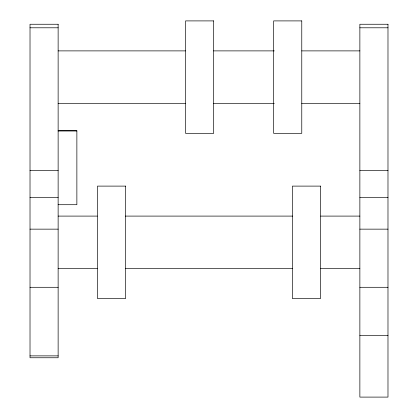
<?xml version="1.0" encoding="UTF-8"?>
<svg xmlns="http://www.w3.org/2000/svg" width="418" height="418" viewBox="0 0 418 418"><rect width="100%" height="100%" fill="white"/><g stroke="black" fill="none" stroke-linecap="round" stroke-linejoin="round"><path stroke-width="0.63" d="M30.018 27.792L58.133 27.792M359.867 27.792L387.982 27.792M58.133 50.886L185.487 50.886M213.572 50.886L274.312 50.886M301.744 50.886L359.867 50.886M58.133 103.361L185.487 103.361M213.572 103.361L274.312 103.361M301.744 103.361L359.867 103.361M58.133 130.693L76.87 130.693L76.87 204.705L58.133 204.705M58.133 130.996L76.87 130.996M30.018 170.523L58.133 170.523M359.867 170.523L387.982 170.523M30.018 197.322L58.133 197.322M359.867 197.322L387.982 197.322M58.133 216.096L97.316 216.096M125.4 216.096L292.6 216.096M320.684 216.096L359.867 216.096M30.018 229.148L58.133 229.148M359.867 229.148L387.982 229.148M58.133 268.575L97.316 268.575M125.4 268.575L292.6 268.575M320.684 268.575L359.867 268.575M30.018 287.297L58.133 287.297M359.867 287.297L387.982 287.297M359.867 335.56L387.982 335.56M30.018 355.875L58.133 355.875M213.687 20.9L185.571 20.9L185.571 133.347L213.687 133.347L213.687 20.9M301.77 20.9L273.659 20.9L273.659 133.347L301.77 133.347L301.77 20.9M58.133 24.254L30.018 24.254L30.018 357.756L58.133 357.756L58.133 24.254M387.982 24.254L359.867 24.254L359.867 397.1L387.982 397.1L387.982 24.254M125.599 186.109L97.488 186.109L97.488 298.562L125.599 298.562L125.599 186.109M320.512 186.109L292.401 186.109L292.401 298.562L320.512 298.562L320.512 186.109"/></g></svg>
